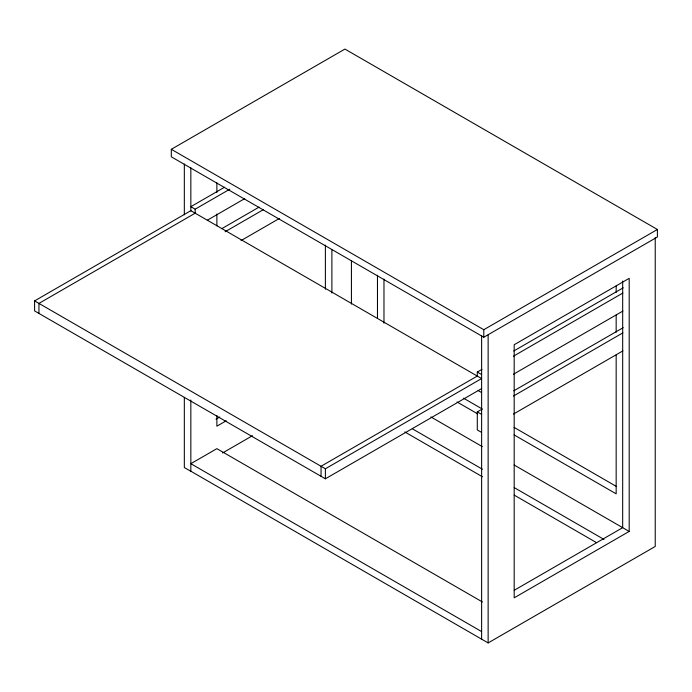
<?xml version="1.0" encoding="UTF-8"?>
<svg xmlns="http://www.w3.org/2000/svg" width="692" height="692" viewBox="0 0 692 692"><rect width="100%" height="100%" fill="white"/><g stroke="black" fill="none" stroke-linecap="round" stroke-linejoin="round"><path stroke-width="1.04" d="M171.313 149.299L344.919 49.071L657.4 229.484L657.4 237.001L483.794 337.229L171.313 156.816L171.313 149.299L483.794 329.712L657.4 229.484M224.519 187.238L190.845 206.683L195.179 209.183L229.796 189.201M34.6 300.899L190.845 210.688L481.623 378.576L325.387 468.778L34.6 300.899L34.6 310.916L325.387 478.803L481.623 388.593M195.179 213.197L38.942 303.399L38.942 313.424M207.349 220.203L244.769 198.595M221.717 228.697L259.137 207.09M225.125 231.742L263.479 209.598M241.024 240.6L279.386 218.456M215.982 419.188L219.727 417.025M226.232 420.788L216.881 426.185L216.881 415.416M222.582 452.966L252.45 435.718M477.29 376.301L477.29 372.054L481.969 369.355M513.775 350.991L623.241 287.794M477.29 376.067L321.045 466.27L321.045 476.295M513.438 356.198L622.904 293.001M513.438 374.242L622.904 311.045M481.623 432.448L477.29 429.94L477.29 411.896L481.969 409.197M513.775 390.833L623.241 327.636M513.438 396.04L622.904 332.843M513.438 414.084L622.904 350.887M514.217 590.285L622.679 527.667L622.679 281.047M629.192 531.421L514.182 597.827L514.182 344.746L629.192 278.34L629.192 531.421L514.113 464.989M190.845 471.209L488.137 642.929L655.229 546.464L655.229 237.564M477.29 372.054L481.623 374.562M478.155 390.599L481.623 392.606M463.545 398.203L482.263 409.015M514.095 427.388L616.131 486.294M477.29 411.896L481.623 414.404M457.031 401.965L477.627 413.851M514.139 434.931L616.165 493.837L616.165 354.901M430.9 416.947L482.324 446.634M412.302 428.763L482.428 469.245M514.217 487.601L603.978 539.423M404.829 431.955L482.428 476.762M514.217 495.117L596.495 542.623M482.419 601.971L216.881 448.658L190.845 463.692L481.623 631.58M616.165 285.969L616.165 292.431M616.165 315.05L616.165 332.281M488.137 335.11L488.137 642.929M483.794 329.712L483.794 337.229M481.623 335.672L481.623 639.174M383.974 279.032L383.974 323.19M377.469 275.243L377.469 318.329M351.424 260.875L351.424 304.082M331.892 249.933L331.892 293.01M325.387 245.098L325.387 289.256M325.387 468.778L325.387 478.803M216.881 182.8L216.881 192.488M216.881 214.027L216.881 225.877M195.179 209.183L195.179 213.43M190.845 167.793L190.845 210.991M190.845 400.002L190.845 471.287L184.332 467.532L184.332 397.329M184.332 164.03L184.332 214.797"/></g></svg>
